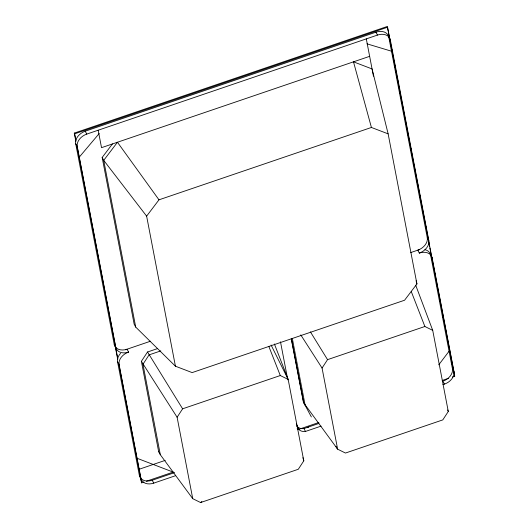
<?xml version="1.0" encoding="UTF-8"?>
<svg xmlns="http://www.w3.org/2000/svg" width="529" height="529" viewBox="0 0 529 529"><rect width="100%" height="100%" fill="white"/><g stroke="black" fill="none" stroke-linecap="round" stroke-linejoin="round"><path stroke-width="0.79" d="M141.322 361.4L147.525 351.997L182.611 408.811L177.109 417.242L192.735 498.668L200.603 502.55L298.283 469.276L303.791 460.838L288.166 379.412L274.392 343.982M335.928 446.37L337.634 449.181L322.062 368.052L327.55 359.647L424.88 326.492L432.715 330.361L448.288 411.489L442.799 419.894L345.47 453.049L337.634 449.181L303.494 402.569L291.248 338.758M388.134 133.857L371.418 127.463L353.491 61.833L372.066 68.942L388.134 133.857L416.931 283.934L404.573 300.234L192.139 372.595L175.423 366.2L135.722 327.101L134.168 324.211L102.17 157.463L112.472 143.881M175.423 366.2L146.626 216.13L158.984 199.823L371.418 127.463M438.739 364.845L449.068 351.23M79.284 157.12L99.201 133.526M200.603 502.55L201.873 501.499M75.839 141.217L74.285 133.096L387.354 26.45L454.715 376.205L452.374 376.998M74.285 133.096L74.668 133.817L387.737 27.171M175.588 475.69L153.747 483.129A11.949 8.695 -28.2 0 1 140.893 478.216L119.098 364.626A11.949 8.695 -28.2 0 1 128.6 352.096A11.949 8.695 -28.2 0 1 115.745 347.176L114.198 344.286L75.713 143.749A11.949 8.695 -28.2 0 1 85.222 131.212L375.927 32.183A11.949 8.695 -28.2 0 1 388.782 37.103L390.336 39.992L428.814 240.53A11.949 8.695 -28.2 0 1 419.312 253.06A11.949 8.695 -28.2 0 1 432.167 257.98L453.961 371.57A11.949 8.695 -28.2 0 1 444.459 384.1L442.892 384.636M115.745 347.176L77.267 146.639A11.949 8.695 -28.2 0 1 86.769 134.102L377.481 35.073A11.949 8.695 -28.2 0 1 390.336 39.992M369.645 56.332L101.522 147.67L98.176 130.22M150.5 341.218L127.053 349.206A11.949 8.695 -28.2 0 0 125.611 349.775M410.729 252.571L417.758 250.177A11.949 8.695 -28.2 0 1 419.233 249.754M147.439 352.03L157.668 348.545M160.783 350.899L149.079 354.886L142.962 364.263L160.32 454.735L192.735 498.668M182.611 408.811L280.297 375.537L288.166 379.412L271.073 345.007M139.173 469.256L165.233 460.362M140.324 477.257L141.646 482.851L143.987 482.051M146.335 481.251L172.877 472.212M297.794 429.66L318.875 422.479M442.224 380.457L448.473 378.328M120.592 353.326A11.949 8.695 -28.2 0 0 117.544 361.737L139.345 475.326A11.949 8.695 -28.2 0 0 152.2 480.246L174.563 472.628M318.901 423.458L303.93 428.556L305.478 431.446L321.096 426.123M304.393 428.51L302.925 428.649A9.515 6.923 -28.2 0 1 297.159 426.381M305.478 431.446L304.473 431.538A9.515 6.923 -28.2 0 1 298.091 428.311L296.928 426.143M367 43.841L391.493 51.207M136.766 458.167L173.79 472.331M146.626 216.13L103.717 160.353L102.17 157.463M158.984 199.823L117.458 142.241L103.717 160.353L135.722 327.101M177.109 417.242L141.408 361.373L158.687 451.872M300.77 334.897L322.062 368.052M327.55 359.647L310.391 331.848M375.927 32.183L377.481 35.073M388.782 37.103L427.267 237.64L428.814 240.53M424.913 249.662A11.949 8.695 -28.2 0 1 430.619 255.09L432.167 257.98M419.312 253.06L417.758 250.177A11.949 8.695 -28.2 0 0 427.267 237.64M430.619 255.09L452.414 368.68L453.961 371.57M454.715 376.205L453.551 371.424M444.459 384.1L442.905 381.211A11.949 8.695 -28.2 0 0 452.414 368.68M311.363 416.951L303.62 402.503L291.373 338.686M296.392 423.894L298.091 428.311M85.222 131.212L86.769 134.102M75.713 143.749L77.267 146.639M128.6 352.096L127.053 349.206A11.949 8.695 -28.2 0 1 114.198 344.286M117.544 361.737L119.098 364.626M158.773 451.845L160.32 454.735M152.2 480.246L153.747 483.129M139.345 475.326L140.893 478.216M447.653 409.962L448.288 411.489M268.805 346.343L280.297 375.537M411.238 291.479L424.88 326.492M415.695 285.197L432.715 330.361M302.912 457.658L303.791 460.838M416.092 280.767L416.931 283.934M387.506 27.263L388.286 31.323M388.597 32.943L389.847 39.437M391.711 49.177L392.492 53.237M394.363 62.977L395.143 67.038M397.008 76.778L397.788 80.831M400.122 93.011L400.44 94.631M402.774 106.805L403.085 108.432M405.419 120.605L405.73 122.232M408.071 134.406L408.381 136.032M410.716 148.206L411.026 149.826M411.807 153.886L412.117 155.513M414.458 167.686L414.769 169.306M417.103 181.487L417.884 185.54M419.748 195.28L420.529 199.34M422.869 211.514L423.18 213.141M425.514 225.314L425.825 226.941M428.159 239.115L428.477 240.741M428.788 242.361L429.561 246.421M429.879 248.041L431.122 254.535M431.902 258.595L432.213 260.222M433.456 266.715L433.767 268.335M434.547 272.395L434.858 274.015M437.199 286.196L437.509 287.816M439.844 299.989L440.154 301.616M442.495 313.79L443.269 317.85M445.61 330.023L445.921 331.65M448.255 343.824L448.566 345.45M449.346 349.504L449.657 351.13M450.906 357.624L451.217 359.244M451.991 363.304L452.308 364.931M366.299 38.881L373.461 76.229M292.299 338.342L305.167 405.393M280.489 341.807L287.796 379.882M74.668 133.817L75.918 140.311M77.009 145.997L117.815 358.662M118.747 363.529L141.646 482.851M114.938 344.948L117.742 359.561M76.956 146.526L77.214 148.127M77.472 149.727L77.73 151.334M308.731 426.916A9.515 6.923 -28.2 0 1 307.336 427.63M297.549 426.063A11.949 8.695 -28.2 0 1 297.219 428.523"/></g></svg>
